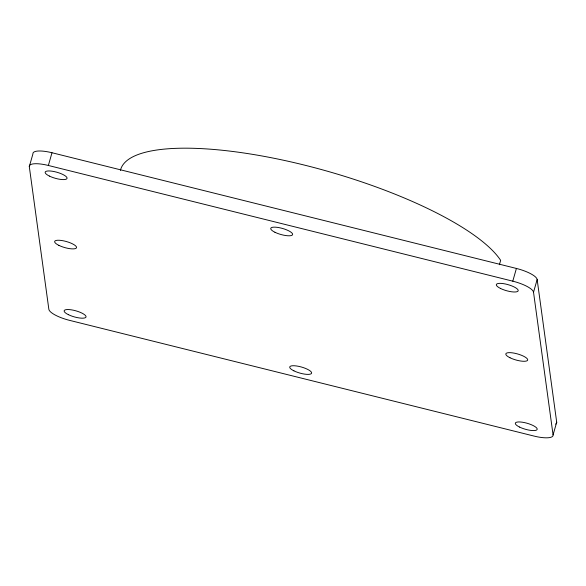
<?xml version="1.0" encoding="UTF-8"?>
<svg xmlns="http://www.w3.org/2000/svg" width="586" height="586" viewBox="0 0 586 586"><rect width="100%" height="100%" fill="white"/><g stroke="black" fill="none" stroke-linecap="round" stroke-linejoin="round"><path stroke-width="0.88" d="M29.3 166.629L32.926 153.898A20.649 5.692 15.9 0 1 51.993 152.741L516.405 268.447A20.649 5.692 15.9 0 1 537.15 279.522L556.7 422.184L553.074 434.907A20.649 5.692 15.9 0 1 534.007 436.065L69.595 320.366A20.649 5.692 15.9 0 1 48.85 309.291L29.3 166.629A20.649 5.692 15.9 0 1 48.367 165.472L512.787 281.17A20.649 5.692 15.9 0 1 533.524 292.246L553.074 434.907M48.367 165.472L51.993 152.741M499.404 264.733L500.649 260.345A199.965 55.121 15.9 0 0 296.641 163.216A199.965 55.121 15.9 0 0 120.423 170.423M512.787 281.17L516.405 268.447M533.524 292.246L537.15 279.522M556.7 422.184A20.649 5.692 15.9 0 1 555.609 424.088M49.363 176.064A11.361 3.128 15.9 0 0 66.965 178.569A11.361 3.128 15.9 0 0 52.029 171.193A11.361 3.128 15.9 0 0 49.363 176.064M274.937 232.261A11.361 3.128 15.9 0 0 292.539 234.766A11.361 3.128 15.9 0 0 277.603 227.39A11.361 3.128 15.9 0 0 274.937 232.261M500.51 288.459A11.361 3.128 15.9 0 0 518.112 290.964A11.361 3.128 15.9 0 0 503.176 283.595A11.361 3.128 15.9 0 0 500.51 288.459M510.003 357.753A11.361 3.128 15.9 0 0 527.612 360.258A11.361 3.128 15.9 0 0 512.669 352.889A11.361 3.128 15.9 0 0 510.003 357.753M519.504 427.048A11.361 3.128 15.9 0 0 537.106 429.553A11.361 3.128 15.9 0 0 522.163 422.184A11.361 3.128 15.9 0 0 519.504 427.048M293.923 370.85A11.361 3.128 15.9 0 0 311.532 373.355A11.361 3.128 15.9 0 0 296.589 365.979A11.361 3.128 15.9 0 0 293.923 370.85M68.35 314.653A11.361 3.128 15.9 0 0 85.959 317.158A11.361 3.128 15.9 0 0 71.016 309.782A11.361 3.128 15.9 0 0 68.35 314.653M58.856 245.358A11.361 3.128 15.9 0 0 76.458 247.863A11.361 3.128 15.9 0 0 61.523 240.487A11.361 3.128 15.9 0 0 58.856 245.358"/></g></svg>
